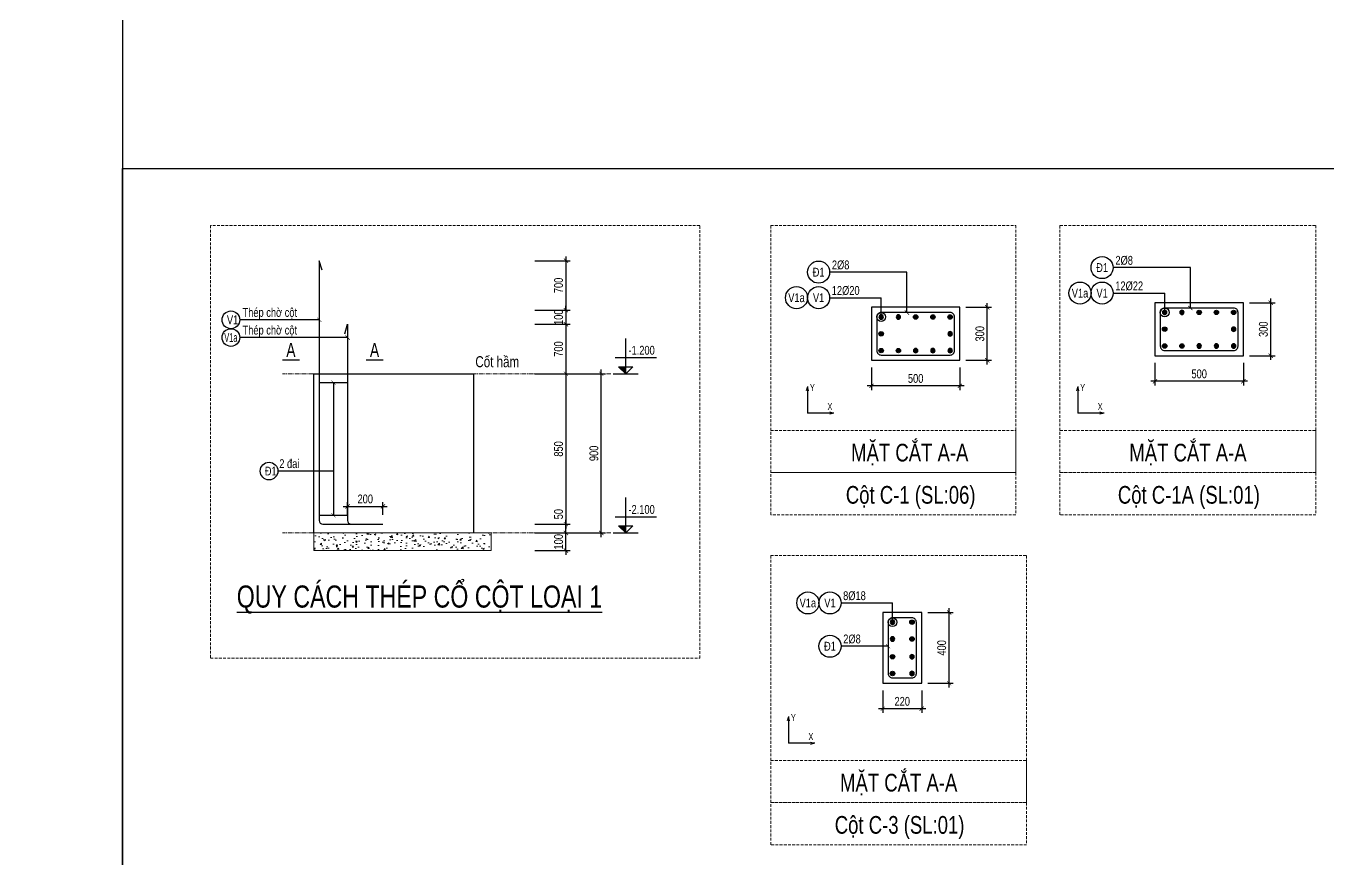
# Model space of a CAD drawing. Extents: x -165145 to 691808, y -202842 to 311040.
# Drawn here: x 238283 to 245645, y 37477 to 42187 of the extents above; entities that cross this region are included whole.
import ezdxf
from ezdxf.enums import TextEntityAlignment as Align

# ---------------------------------------------------------------- set-up
doc = ezdxf.new("R2010")
doc.units = 0
doc.header["$LTSCALE"] = 10
doc.header["$MEASUREMENT"] = 0
doc.linetypes.add('CENTER', pattern=[2, 1.25, -0.25, 0.25, -0.25])
doc.linetypes.add('HIDDEN', pattern=[2.3807, 1.587, -0.7937])
doc.layers.get('0').update_dxf_attribs({"linetype": 'CONTINUOUS'})
doc.layers.get('Defpoints').update_dxf_attribs({"color": 5, "linetype": 'CONTINUOUS'})
for name, color, linetype in [('GE_KC_BORDER', 7, 'CONTINUOUS'), ('GE_KC_CHI', 1, 'CONTINUOUS'), ('GE_KC_SNODE', 6, 'CONTINUOUS'), ('GE_KC_STEEL', 6, 'CONTINUOUS'), ('GE_KC_TEXT_BIG', 4, 'CONTINUOUS'), ('GE_KC_TEXT_TK', 4, 'CONTINUOUS'), ('KCS_CHI', 1, 'CONTINUOUS'), ('KCS_HATCH', 201, 'CONTINUOUS')]:
    doc.layers.add(name, color=color, linetype=linetype)
for name, color, linetype, lineweight in [('GE_KC_DIM', 1, 'CONTINUOUS', 20), ('GE_KC_HATCH', 250, 'CONTINUOUS', 20), ('GE_KC_NETKHUAT', 9, 'HIDDEN', 20), ('GE_KC_NETMANH', 8, 'CONTINUOUS', 20), ('GE_KC_TEXT', 4, 'CONTINUOUS', 20), ('GE_KC_TRUC', 5, 'CENTER', 20)]:
    doc.layers.add(name, color=color, linetype=linetype, lineweight=lineweight)
doc.styles.add('GE_KC-Arial', font='arial.ttf', dxfattribs={"width": 0.75})
doc.styles.add('GE_KC_BIGTEXT', font='arial.ttf', dxfattribs={"width": 0.75})
doc.styles.add('GE_KC_TEXT', font='arial.ttf', dxfattribs={"width": 0.8})
doc.dimstyles.new('GE_KC_DIM20', dxfattribs={"dimscale": 20, "dimtxt": 2.5, "dimasz": 1.2, "dimexe": 1.2, "dimexo": 0, "dimgap": 0.8, "dimtad": 1, "dimdec": 0, "dimzin": 1, "dimdsep": 46, "dimtxsty": 'GE_KC-Arial', "dimblk": 'ARCHTICK', "dimcen": 1.2, "dimdle": 1.2, "dimclrd": 1, "dimclre": 1, "dimclrt": 4, "dimadec": 0, "dimazin": 0, "dimtfac": 1, "dimtdec": 0, "dimtix": 1, "dimtmove": 2, "dimatfit": 3, "dimfxl": 0.15, "dimtvp": 0.833333, "dimtolj": 1, "dimtzin": 0, "dimarcsym": 0})

# ---------------------------------------------------------------- blocks, each defined once
blk = doc.blocks.new('_Open30')
at = {"color": 0, "linetype": 'ByBlock', "lineweight": -2}
for p, q in [((-1, 0.27), (0, 0)), ((0, 0), (-1, -0.27)), ((0, 0), (-1, 0))]:
    blk.add_line(p, q, dxfattribs=at)
blk = doc.blocks.new('TOADO')
at = {"layer": 'GE_KC_BORDER'}
for p in [(0, 150), (150, 0)]:
    blk.add_line(p, (0, 0), dxfattribs=at)
at = {"layer": 'GE_KC_DIM', "xscale": 24, "yscale": 24, "zscale": 24, "rotation": 90}
blk.add_blockref('_Open30', (0, 150), dxfattribs=at)
at = {"layer": 'GE_KC_DIM', "xscale": 24, "yscale": 24, "zscale": 24}
blk.add_blockref('_Open30', (150, 0), dxfattribs=at)
at = {"layer": 'GE_KC_TEXT', "style": 'GE_KC_TEXT', "width": 0.75}
for s, p in [('Y', (14.1, 125)), ('X', (113.3, 17.1))]:
    blk.add_text(s, height=40, dxfattribs=at).set_placement(p)
blk = doc.blocks.new('_ArchTick')
at = {"color": 0, "linetype": 'ByBlock', "const_width": 0.15}
blk.add_lwpolyline([(-0.5, -0.5), (0.5, 0.5)], dxfattribs=at)
blk = doc.blocks.new('*D1129')
at = {"layer": 'Defpoints', "color": 0, "transparency": 16777216}
for p in [(241160.2, 39320.8), (241336.2, 39320.8), (241160.2, 39220.8)]:
    blk.add_point(p, dxfattribs=at)
at = {"layer": 'GE_KC_DIM', "color": 1, "lineweight": -2, "transparency": 16777216}
for p, q in [((241160.2, 39320.8), (241360.2, 39320.8)), ((241336.2, 39320.8), (241336.2, 39344.8)), ((241336.2, 39220.8), (241336.2, 39320.8)), ((241160.2, 39220.8), (241360.2, 39220.8)), ((241336.2, 39220.8), (241336.2, 39196.8))]:
    blk.add_line(p, q, dxfattribs=at)
at = {"layer": 'GE_KC_DIM', "color": 1, "lineweight": -2, "transparency": 16777216, "xscale": 24, "yscale": 24, "zscale": 24}
for p, rotation in [((241336.2, 39320.8), 270), ((241336.2, 39220.8), 90)]:
    blk.add_blockref('_ArchTick', p, dxfattribs=dict(at, rotation=rotation))
at = {"layer": 'GE_KC_DIM', "color": 4, "transparency": 16777216, "insert": (241294.7, 39270.8), "char_height": 50, "attachment_point": 5, "rotation": 90, "style": 'GE_KC-Arial'}
blk.add_mtext('\\A1;100', dxfattribs=at)
blk = doc.blocks.new('COS_CD')
at = {"layer": 'KCS_HATCH'}
blk.add_hatch(color=256, dxfattribs=at).paths.add_polyline_path([(37.5, 50), (87.5, 0), (87.5, 50)])
at = {"layer": 'KCS_CHI'}
for p, q in [((0, 0), (175, 0)), ((37.5, 50), (137.5, 50)), ((87.5, 0), (37.5, 50)), ((87.5, 0), (87.5, 50)), ((87.5, 0), (137.5, 50))]:
    blk.add_line(p, q, dxfattribs=at)
blk = doc.blocks.new('*D1130')
at = {"layer": 'Defpoints', "color": 0, "transparency": 16777216}
for p in [(241160.2, 40220.8), (241160.2, 39370.8), (241336.2, 39370.8)]:
    blk.add_point(p, dxfattribs=at)
at = {"layer": 'GE_KC_CHI', "color": 1, "lineweight": -2, "transparency": 16777216}
for p, q in [((241160.2, 40220.8), (241360.2, 40220.8)), ((241336.2, 40244.8), (241336.2, 39346.8)), ((241160.2, 39370.8), (241360.2, 39370.8))]:
    blk.add_line(p, q, dxfattribs=at)
at = {"layer": 'GE_KC_CHI', "color": 1, "lineweight": -2, "transparency": 16777216, "xscale": 24, "yscale": 24, "zscale": 24}
for p, rotation in [((241336.2, 40220.8), 90), ((241336.2, 39370.8), 270)]:
    blk.add_blockref('_ArchTick', p, dxfattribs=dict(at, rotation=rotation))
at = {"layer": 'GE_KC_CHI', "color": 4, "transparency": 16777216, "insert": (241294.7, 39795.8), "char_height": 50, "attachment_point": 5, "rotation": 90, "style": 'GE_KC-Arial'}
blk.add_mtext('\\A1;850', dxfattribs=at)
blk = doc.blocks.new('*D1073')
at = {"layer": 'Defpoints', "color": 0, "transparency": 16777216}
for p in [(241160.2, 40500.7), (241160.2, 40220.8), (241336.2, 40220.8)]:
    blk.add_point(p, dxfattribs=at)
at = {"layer": 'GE_KC_CHI', "color": 1, "lineweight": -2, "transparency": 16777216}
for p, q in [((241160.2, 40500.7), (241360.2, 40500.7)), ((241336.2, 40524.7), (241336.2, 40196.8)), ((241160.2, 40220.8), (241360.2, 40220.8))]:
    blk.add_line(p, q, dxfattribs=at)
at = {"layer": 'GE_KC_CHI', "color": 1, "lineweight": -2, "transparency": 16777216, "xscale": 24, "yscale": 24, "zscale": 24}
for p, rotation in [((241336.2, 40500.7), 90), ((241336.2, 40220.8), 270)]:
    blk.add_blockref('_ArchTick', p, dxfattribs=dict(at, rotation=rotation))
at = {"layer": 'GE_KC_CHI', "color": 4, "transparency": 16777216, "insert": (241294.7, 40360.7), "char_height": 50, "attachment_point": 5, "rotation": 90, "style": 'GE_KC-Arial'}
blk.add_mtext('\\A1;700', dxfattribs=at)
blk = doc.blocks.new('*D1074')
at = {"layer": 'Defpoints', "color": 0, "transparency": 16777216}
for p in [(241160.2, 40860.3), (241160.2, 40580.5), (241336.2, 40580.5)]:
    blk.add_point(p, dxfattribs=at)
at = {"layer": 'GE_KC_CHI', "color": 1, "lineweight": -2, "transparency": 16777216}
for p, q in [((241160.2, 40860.3), (241360.2, 40860.3)), ((241336.2, 40884.3), (241336.2, 40556.5)), ((241160.2, 40580.5), (241360.2, 40580.5))]:
    blk.add_line(p, q, dxfattribs=at)
at = {"layer": 'GE_KC_CHI', "color": 1, "lineweight": -2, "transparency": 16777216, "xscale": 24, "yscale": 24, "zscale": 24}
for p, rotation in [((241336.2, 40860.3), 90), ((241336.2, 40580.5), 270)]:
    blk.add_blockref('_ArchTick', p, dxfattribs=dict(at, rotation=rotation))
at = {"layer": 'GE_KC_CHI', "color": 4, "transparency": 16777216, "insert": (241294.7, 40720.4), "char_height": 50, "attachment_point": 5, "rotation": 90, "style": 'GE_KC-Arial'}
blk.add_mtext('\\A1;700', dxfattribs=at)
blk = doc.blocks.new('*D1075')
at = {"layer": 'Defpoints', "color": 0, "transparency": 16777216}
for p in [(241160.2, 40580.5), (241160.2, 40500.7), (241336.2, 40500.7)]:
    blk.add_point(p, dxfattribs=at)
at = {"layer": 'GE_KC_CHI', "color": 1, "lineweight": -2, "transparency": 16777216}
for p, q in [((241160.2, 40580.5), (241360.2, 40580.5)), ((241336.2, 40580.5), (241336.2, 40604.5)), ((241336.2, 40580.5), (241336.2, 40500.7)), ((241160.2, 40500.7), (241360.2, 40500.7)), ((241336.2, 40500.7), (241336.2, 40476.7))]:
    blk.add_line(p, q, dxfattribs=at)
at = {"layer": 'GE_KC_CHI', "color": 1, "lineweight": -2, "transparency": 16777216, "xscale": 24, "yscale": 24, "zscale": 24}
for p, rotation in [((241336.2, 40580.5), 270), ((241336.2, 40500.7), 90)]:
    blk.add_blockref('_ArchTick', p, dxfattribs=dict(at, rotation=rotation))
at = {"layer": 'GE_KC_CHI', "color": 4, "transparency": 16777216, "insert": (241294.7, 40540.6), "char_height": 50, "attachment_point": 5, "rotation": 90, "style": 'GE_KC-Arial'}
blk.add_mtext('\\A1;100', dxfattribs=at)
blk = doc.blocks.new('*D1076')
at = {"layer": 'Defpoints', "color": 0, "transparency": 16777216}
for p in [(241160.2, 39370.8), (241160.2, 39320.8), (241336.2, 39370.8)]:
    blk.add_point(p, dxfattribs=at)
at = {"layer": 'GE_KC_CHI', "color": 1, "lineweight": -2, "transparency": 16777216}
for p, q in [((241336.2, 39296.8), (241336.2, 39394.8)), ((241160.2, 39370.8), (241360.2, 39370.8)), ((241160.2, 39320.8), (241360.2, 39320.8))]:
    blk.add_line(p, q, dxfattribs=at)
at = {"layer": 'GE_KC_CHI', "color": 1, "lineweight": -2, "transparency": 16777216, "xscale": 24, "yscale": 24, "zscale": 24}
for p, rotation in [((241336.2, 39370.8), 90), ((241336.2, 39320.8), 270)]:
    blk.add_blockref('_ArchTick', p, dxfattribs=dict(at, rotation=rotation))
at = {"layer": 'GE_KC_CHI', "color": 4, "transparency": 16777216, "insert": (241294.7, 39427.1), "char_height": 50, "attachment_point": 5, "rotation": 90, "style": 'GE_KC-Arial'}
blk.add_mtext('\\A1;50', dxfattribs=at)
blk = doc.blocks.new('*D1077')
at = {"layer": 'Defpoints', "color": 0, "transparency": 16777216}
for p in [(240301.6, 39471.3), (240101.6, 39423.5), (240301.6, 39423.5)]:
    blk.add_point(p, dxfattribs=at)
at = {"layer": 'GE_KC_CHI', "color": 1, "lineweight": -2, "transparency": 16777216}
for p, q in [((240077.6, 39471.3), (240325.6, 39471.3)), ((240101.6, 39423.5), (240101.6, 39495.3)), ((240301.6, 39423.5), (240301.6, 39495.3))]:
    blk.add_line(p, q, dxfattribs=at)
at = {"layer": 'GE_KC_CHI', "color": 1, "lineweight": -2, "transparency": 16777216, "xscale": 24, "yscale": 24, "zscale": 24, "rotation": 180}
blk.add_blockref('_ArchTick', (240101.6, 39471.3), dxfattribs=at)
at = {"layer": 'GE_KC_CHI', "color": 1, "lineweight": -2, "transparency": 16777216, "xscale": 24, "yscale": 24, "zscale": 24}
blk.add_blockref('_ArchTick', (240301.6, 39471.3), dxfattribs=at)
at = {"layer": 'GE_KC_CHI', "color": 4, "transparency": 16777216, "insert": (240201.6, 39512.8), "char_height": 50, "attachment_point": 5, "style": 'GE_KC-Arial'}
blk.add_mtext('\\A1;200', dxfattribs=at)
blk = doc.blocks.new('*D1083')
at = {"layer": 'Defpoints', "color": 0, "transparency": 16777216}
for p in [(241160.2, 40220.8), (241536.2, 40220.8), (241160.2, 39320.8)]:
    blk.add_point(p, dxfattribs=at)
at = {"layer": 'GE_KC_CHI', "color": 1, "lineweight": -2, "transparency": 16777216}
for p, q in [((241160.2, 40220.8), (241560.2, 40220.8)), ((241536.2, 39296.8), (241536.2, 40244.8)), ((241160.2, 39320.8), (241560.2, 39320.8))]:
    blk.add_line(p, q, dxfattribs=at)
at = {"layer": 'GE_KC_CHI', "color": 1, "lineweight": -2, "transparency": 16777216, "xscale": 24, "yscale": 24, "zscale": 24}
for p, rotation in [((241536.2, 40220.8), 90), ((241536.2, 39320.8), 270)]:
    blk.add_blockref('_ArchTick', p, dxfattribs=dict(at, rotation=rotation))
at = {"layer": 'GE_KC_CHI', "color": 4, "transparency": 16777216, "insert": (241494.7, 39770.8), "char_height": 50, "attachment_point": 5, "rotation": 90, "style": 'GE_KC-Arial'}
blk.add_mtext('\\A1;900', dxfattribs=at)
blk = doc.blocks.new('GE_KC_SNODE_ L1')
at = {"layer": 'GE_KC_SNODE'}
blk.add_hatch(color=0, dxfattribs=at).paths.add_polyline_path([(12.5, 0, 1), (-12.5, 0, 1)])
at = {"layer": 'GE_KC_SNODE', "color": 0}
blk.add_circle((0, 0), 12.5, dxfattribs=at)
blk = doc.blocks.new('*D1279')
at = {"layer": 'Defpoints', "color": 0, "transparency": 16777216}
for p in [(243063.9, 40256.3), (243563.9, 40256.3), (243063.9, 40152.7)]:
    blk.add_point(p, dxfattribs=at)
at = {"layer": 'GE_KC_DIM', "color": 1, "lineweight": -2, "transparency": 16777216}
for p, q in [((243063.9, 40256.3), (243063.9, 40128.7)), ((243563.9, 40256.3), (243563.9, 40128.7)), ((243587.9, 40152.7), (243039.9, 40152.7))]:
    blk.add_line(p, q, dxfattribs=at)
at = {"layer": 'GE_KC_DIM', "color": 1, "lineweight": -2, "transparency": 16777216, "xscale": 24, "yscale": 24, "zscale": 24, "rotation": 180}
blk.add_blockref('_ArchTick', (243063.9, 40152.7), dxfattribs=at)
at = {"layer": 'GE_KC_DIM', "color": 1, "lineweight": -2, "transparency": 16777216, "xscale": 24, "yscale": 24, "zscale": 24}
blk.add_blockref('_ArchTick', (243563.9, 40152.7), dxfattribs=at)
at = {"layer": 'GE_KC_DIM', "color": 4, "transparency": 16777216, "insert": (243313.9, 40194.2), "char_height": 50, "attachment_point": 5, "style": 'GE_KC-Arial'}
blk.add_mtext('\\A1;500', dxfattribs=at)
blk = doc.blocks.new('*D1280')
at = {"layer": 'Defpoints', "color": 0, "transparency": 16777216}
for p in [(243598.1, 40596.9), (243718.7, 40596.9), (243598.1, 40296.9)]:
    blk.add_point(p, dxfattribs=at)
at = {"layer": 'GE_KC_DIM', "color": 1, "lineweight": -2, "transparency": 16777216}
for p, q in [((243598.1, 40596.9), (243742.7, 40596.9)), ((243718.7, 40272.9), (243718.7, 40620.9)), ((243598.1, 40296.9), (243742.7, 40296.9))]:
    blk.add_line(p, q, dxfattribs=at)
at = {"layer": 'GE_KC_DIM', "color": 1, "lineweight": -2, "transparency": 16777216, "xscale": 24, "yscale": 24, "zscale": 24}
for p, rotation in [((243718.7, 40596.9), 90), ((243718.7, 40296.9), 270)]:
    blk.add_blockref('_ArchTick', p, dxfattribs=dict(at, rotation=rotation))
at = {"layer": 'GE_KC_DIM', "color": 4, "transparency": 16777216, "insert": (243677.2, 40446.9), "char_height": 50, "attachment_point": 5, "rotation": 90, "style": 'GE_KC-Arial'}
blk.add_mtext('\\A1;300', dxfattribs=at)
blk = doc.blocks.new('*D1281')
at = {"layer": 'Defpoints', "color": 0, "transparency": 16777216}
for p in [(244667.1, 40282.1), (245167.1, 40282.1), (244667.1, 40178.5)]:
    blk.add_point(p, dxfattribs=at)
at = {"layer": 'GE_KC_DIM', "color": 1, "lineweight": -2, "transparency": 16777216}
for p, q in [((244667.1, 40282.1), (244667.1, 40154.5)), ((245167.1, 40282.1), (245167.1, 40154.5)), ((245191.1, 40178.5), (244643.1, 40178.5))]:
    blk.add_line(p, q, dxfattribs=at)
at = {"layer": 'GE_KC_DIM', "color": 1, "lineweight": -2, "transparency": 16777216, "xscale": 24, "yscale": 24, "zscale": 24, "rotation": 180}
blk.add_blockref('_ArchTick', (244667.1, 40178.5), dxfattribs=at)
at = {"layer": 'GE_KC_DIM', "color": 1, "lineweight": -2, "transparency": 16777216, "xscale": 24, "yscale": 24, "zscale": 24}
blk.add_blockref('_ArchTick', (245167.1, 40178.5), dxfattribs=at)
at = {"layer": 'GE_KC_DIM', "color": 4, "transparency": 16777216, "insert": (244917.1, 40220), "char_height": 50, "attachment_point": 5, "style": 'GE_KC-Arial'}
blk.add_mtext('\\A1;500', dxfattribs=at)
blk = doc.blocks.new('*D1282')
at = {"layer": 'Defpoints', "color": 0, "transparency": 16777216}
for p in [(245201.3, 40622.8), (245321.9, 40622.8), (245201.3, 40322.8)]:
    blk.add_point(p, dxfattribs=at)
at = {"layer": 'GE_KC_DIM', "color": 1, "lineweight": -2, "transparency": 16777216}
for p, q in [((245321.9, 40298.8), (245321.9, 40646.8)), ((245201.3, 40622.8), (245345.9, 40622.8)), ((245201.3, 40322.8), (245345.9, 40322.8))]:
    blk.add_line(p, q, dxfattribs=at)
at = {"layer": 'GE_KC_DIM', "color": 1, "lineweight": -2, "transparency": 16777216, "xscale": 24, "yscale": 24, "zscale": 24}
for p, rotation in [((245321.9, 40622.8), 90), ((245321.9, 40322.8), 270)]:
    blk.add_blockref('_ArchTick', p, dxfattribs=dict(at, rotation=rotation))
at = {"layer": 'GE_KC_DIM', "color": 4, "transparency": 16777216, "insert": (245280.3, 40472.8), "char_height": 50, "attachment_point": 5, "rotation": 90, "style": 'GE_KC-Arial'}
blk.add_mtext('\\A1;300', dxfattribs=at)
blk = doc.blocks.new('*D1287')
at = {"layer": 'Defpoints', "color": 0, "transparency": 16777216}
for p in [(243128.1, 38430.4), (243348.1, 38430.4), (243128.1, 38326.8)]:
    blk.add_point(p, dxfattribs=at)
at = {"layer": 'GE_KC_DIM', "color": 1, "lineweight": -2, "transparency": 16777216}
for p, q in [((243128.1, 38430.4), (243128.1, 38302.8)), ((243348.1, 38430.4), (243348.1, 38302.8)), ((243372.1, 38326.8), (243104.1, 38326.8))]:
    blk.add_line(p, q, dxfattribs=at)
at = {"layer": 'GE_KC_DIM', "color": 1, "lineweight": -2, "transparency": 16777216, "xscale": 24, "yscale": 24, "zscale": 24, "rotation": 180}
blk.add_blockref('_ArchTick', (243128.1, 38326.8), dxfattribs=at)
at = {"layer": 'GE_KC_DIM', "color": 1, "lineweight": -2, "transparency": 16777216, "xscale": 24, "yscale": 24, "zscale": 24}
blk.add_blockref('_ArchTick', (243348.1, 38326.8), dxfattribs=at)
at = {"layer": 'GE_KC_DIM', "color": 4, "transparency": 16777216, "insert": (243238.1, 38368.3), "char_height": 50, "attachment_point": 5, "style": 'GE_KC-Arial'}
blk.add_mtext('\\A1;220', dxfattribs=at)
blk = doc.blocks.new('*D1288')
at = {"layer": 'Defpoints', "color": 0, "transparency": 16777216}
for p in [(243382.3, 38871), (243502.9, 38871), (243382.3, 38471)]:
    blk.add_point(p, dxfattribs=at)
at = {"layer": 'GE_KC_DIM', "color": 1, "lineweight": -2, "transparency": 16777216}
for p, q in [((243502.9, 38447), (243502.9, 38895)), ((243382.3, 38871), (243526.9, 38871)), ((243382.3, 38471), (243526.9, 38471))]:
    blk.add_line(p, q, dxfattribs=at)
at = {"layer": 'GE_KC_DIM', "color": 1, "lineweight": -2, "transparency": 16777216, "xscale": 24, "yscale": 24, "zscale": 24}
for p, rotation in [((243502.9, 38871), 90), ((243502.9, 38471), 270)]:
    blk.add_blockref('_ArchTick', p, dxfattribs=dict(at, rotation=rotation))
at = {"layer": 'GE_KC_DIM', "color": 4, "transparency": 16777216, "insert": (243461.3, 38671), "char_height": 50, "attachment_point": 5, "rotation": 90, "style": 'GE_KC-Arial'}
blk.add_mtext('\\A1;400', dxfattribs=at)

msp = doc.modelspace()

# ---------------------------------------------------------------- hatches: boundary and pattern name
at = {"layer": 'GE_KC_HATCH'}
h = msp.add_hatch(dxfattribs=at)
h.set_pattern_fill('AR-CONC', color=256, scale=12.5)
h.set_pattern_definition([(50, (239811.665, 40470.83), (89.6575, -7.844), [9.375, -103.125]), (355, (239811.66, 40470.83), (-17.344, 94.024), [7.5, -82.5]), (100.4514, (239819.14, 40470.18), (72.3136, 86.18), [7.9675, -87.643]), (46.184, (239811.66, 40495.83), (133.405, -20.69), [14.062, -154.688]), (96.636, (239822.78, 40494.11), (116.833, 121.765), [11.951, -131.464]), (351.184, (239811.66, 40495.83), (116.833, 121.765), [11.25, -123.75]), (21, (239824.165, 40489.58), (74.6134, -50.3274), [9.375, -103.125]), (326, (239824.16, 40489.58), (30.4144, 90.644), [7.5, -82.5]), (71.4514, (239830.38, 40485.39), (105.028, 40.3164), [7.9675, -87.6428]), (37.5, (239811.665, 40470.83), (1.52, 41.61173), [0, -81.5, 0, -83.75, 0, -82.8125]), (7.5, (239811.665, 40470.83), (32.8837, 49.3015), [0, -47.75, 0, -79.625, 0, -31.5625]), (327.5, (239783.79, 40470.83), (66.7278, -2.81936), [0, -31.25, 0, -97.5, 0, -129.375]), (317.5, (239771.29, 40470.83), (72.8983, 12.5131), [0, -40.625, 0, -64.75, 0, -91.875])])
h.paths.add_polyline_path([(240913.04844, 39320.83084), (239911.66456, 39320.83084), (239911.66456, 39220.83084), (240913.04844, 39220.83084)])

# ---------------------------------------------------------------- linework, layer by layer
at = {"layer": 'Defpoints'}
for points in [[(212954.62104, 55731.99009), (238829.62104, 55731.99009), (238829.62104, 34206.99009), (212954.62104, 34206.99009)], [(238829.62104, 41381.99009), (247454.62104, 41381.99009), (247454.62104, 34206.99009), (238829.62104, 34206.99009)]]:
    msp.add_lwpolyline(points, close=True, dxfattribs=at)
at = {"layer": 'GE_KC_BORDER'}
for p, q in [((239911.66456, 39320.83084), (239911.66456, 40220.83084)), ((239911.66456, 40220.83084), (239911.66456, 40220.83084)), ((239911.66456, 40220.83084), (239911.66456, 40220.83084)), ((239911.66456, 40220.83084), (240813.04844, 40220.83084)), ((240813.04844, 40220.83084), (240813.04844, 39320.83084))]:
    msp.add_line(p, q, dxfattribs=at)
for points in [[(243063.89966, 40296.93974), (243563.89966, 40296.93974), (243563.89966, 40596.93974), (243063.89966, 40596.93974)], [(244667.07435, 40322.75724), (245167.07435, 40322.75724), (245167.07435, 40622.75724), (244667.07435, 40622.75724)], [(243128.06549, 38471.0065), (243348.06549, 38471.0065), (243348.06549, 38871.0065), (243128.06549, 38871.0065)]]:
    msp.add_lwpolyline(points, close=True, dxfattribs=at)
at = {"layer": 'GE_KC_CHI'}
for p, q in [((242827.65274, 40650.99999), (243118.89966, 40650.99999)), ((243118.89966, 40541.93974), (243118.89966, 40650.99999)), ((244430.82743, 40676.81748), (244722.07435, 40676.81748)), ((244722.07435, 40567.75724), (244722.07435, 40676.81748)), ((239941.66456, 40525.87361, 0), (239491.82036, 40525.87361, 0)), ((240101.66456, 40425.87361, 0), (239491.82036, 40425.87361, 0)), ((241674.2307, 40220.83084), (241674.2307, 40420.83084)), ((241614.2307, 40312.83084), (241849.39387, 40312.83084)), ((240021.66456, 40170.83084), (240021.66456, 39420.83084)), ((240021.66456, 39670.83084, 0), (239707.3298, 39670.83084, 0)), ((241674.2307, 39320.83084), (241674.2307, 39520.83084)), ((241614.2307, 39412.83084), (241849.39387, 39412.83084)), ((242891.81857, 38925.06674), (243183.06549, 38925.06674)), ((243183.06549, 38816.0065), (243183.06549, 38925.06674)), ((243158.06549, 38680.33525), (242892.46313, 38680.33525))]:
    msp.add_line(p, q, dxfattribs=at)
for centre in [(243118.89966, 40541.93974), (244722.07435, 40567.75724), (243183.06549, 38816.0065)]:
    msp.add_circle(centre, 25, dxfattribs=at)
at = {"layer": 'GE_KC_NETKHUAT'}
for points in [[(239326.58639, 38612.89936), (242093.23619, 38612.89936), (242093.23619, 41059.13628), (239326.58639, 41059.13628)], [(242494.20777, 41059.13628), (243879.84614, 41059.13628), (243879.84614, 39662.15131), (242494.20777, 39662.15131)], [(244130.04739, 41059.13628), (245577.46054, 41059.13628), (245577.46054, 39662.15131), (244130.04739, 39662.15131)], [(242494.20777, 39900.84384), (243879.84614, 39900.84384), (243879.84614, 39662.15131), (242494.20777, 39662.15131)], [(244130.04739, 39900.84384), (245577.46054, 39900.84384), (245577.46054, 39662.15131), (244130.04739, 39662.15131)], [(242494.20777, 39662.15131), (243879.84614, 39662.15131), (243879.84614, 39423.45879), (242494.20777, 39423.45879)], [(244130.04739, 39662.15131), (245577.46054, 39662.15131), (245577.46054, 39423.45879), (244130.04739, 39423.45879)], [(242494.20777, 39192.93414), (243941.62092, 39192.93414), (243941.62092, 37795.94918), (242494.20777, 37795.94918)], [(242494.20777, 38034.6417), (243941.62092, 38034.6417), (243941.62092, 37795.94918), (242494.20777, 37795.94918)], [(242494.20777, 37795.94918), (243941.62092, 37795.94918), (243941.62092, 37557.25665), (242494.20777, 37557.25665)]]:
    msp.add_lwpolyline(points, close=True, dxfattribs=at)
at = {"layer": 'GE_KC_NETMANH'}
msp.add_lwpolyline([(239911.66456, 39320.83084), (240913.04844, 39320.83084), (240913.04844, 39220.83084), (239911.66456, 39220.83084)], close=True, dxfattribs=at)
at = {"layer": 'GE_KC_STEEL'}
for p, q in [((239941.66456, 40170.83084), (240101.66456, 40170.83084)), ((239941.66456, 39420.83084), (240101.66456, 39420.83084))]:
    msp.add_line(p, q, dxfattribs=at)
at = {"layer": 'GE_KC_STEEL', "linetype": 'Continuous'}
for points in [[(239957.16265, 40806.69822), (239941.66456, 40860.32943), (239941.66456, 39390.83084, 0.4142135624), (239961.66456, 39370.83084), (240139.66456, 39370.83084)], [(240086.16647, 40447.03249), (240101.66456, 40500.6637), (240101.66456, 39390.83084, 0.4142135624), (240121.66456, 39370.83084), (240301.64254, 39370.83084)]]:
    msp.add_lwpolyline(points, format="xyb", dxfattribs=at)
at = {"layer": 'GE_KC_STEEL'}
for points in [[(243118.89966, 40326.93974), (243508.89966, 40326.93974, 0.4142135624), (243533.89966, 40351.93974), (243533.89966, 40541.93974, 0.4142135624), (243508.89966, 40566.93974), (243118.89966, 40566.93974, 0.4142135624), (243093.89966, 40541.93974), (243093.89966, 40351.93974, 0.4142135624)], [(244722.07435, 40352.75724), (245112.07435, 40352.75724, 0.4142135624), (245137.07435, 40377.75724), (245137.07435, 40567.75724, 0.4142135624), (245112.07435, 40592.75724), (244722.07435, 40592.75724, 0.4142135624), (244697.07435, 40567.75724), (244697.07435, 40377.75724, 0.4142135624)], [(243183.06549, 38501.0065), (243293.06549, 38501.0065, 0.4142135624), (243318.06549, 38526.0065), (243318.06549, 38816.0065, 0.4142135624), (243293.06549, 38841.0065), (243183.06549, 38841.0065, 0.4142135624), (243158.06549, 38816.0065), (243158.06549, 38526.0065, 0.4142135624)]]:
    msp.add_lwpolyline(points, format="xyb", close=True, dxfattribs=at)
at = {"layer": 'GE_KC_TEXT_TK', "color": 1}
for centre, radius in [((244368.32743, 40821.28316), 62.5), ((242765.15274, 40795.46566), 62.5), ((242640.15274, 40650.99999), 62.5), ((242765.15274, 40650.99999), 62.5), ((244243.32743, 40676.81748), 62.5), ((244368.32743, 40676.81748), 62.5), ((239441.82036, 40525.87361, 0), 50), ((239441.82036, 40425.87361, 0), 50), ((239657.3298, 39670.83084, 0), 50), ((242704.31857, 38925.06674), 62.5), ((242829.31857, 38925.06674), 62.5), ((242829.31857, 38680.33525), 62.5)]:
    msp.add_circle(centre, radius, dxfattribs=at)
at = {"layer": 'GE_KC_TRUC', "ltscale": 2}
for p, q in [((241590.15365, 40220.83084), (239733.68061, 40220.83084)), ((241590.15365, 39320.83084), (239733.68061, 39320.83084))]:
    msp.add_line(p, q, dxfattribs=at)

# ---------------------------------------------------------------- block references
at = {"layer": 'GE_KC_BORDER'}
for p in [(242701.84495, 39998.26984), (244230.04739, 39998.26984), (242594.20777, 38132.0677)]:
    msp.add_blockref('TOADO', p, dxfattribs=at)
at = {"layer": 'GE_KC_CHI', "xscale": 0.8, "yscale": 0.8, "zscale": 0.8}
for p in [(241604.2307, 40220.83084), (241604.2307, 39320.83084)]:
    msp.add_blockref('COS_CD', p, dxfattribs=at)
at = {"layer": 'GE_KC_CHI', "xscale": 23.6250000000001, "yscale": 23.6250000000001, "zscale": 23.6250000000001, "rotation": 90}
msp.add_blockref('_ArchTick', (243158.06549, 38680.33525), dxfattribs=at)
at = {"layer": 'GE_KC_DIM', "color": 1, "xscale": 24.00000000000011, "yscale": 24.00000000000011, "zscale": 24.00000000000011, "rotation": 90}
for p in [(239941.66456, 40525.87361, 0), (240101.66456, 40425.87361, 0), (240021.66456, 40170.83084), (240021.66456, 39420.83084)]:
    msp.add_blockref('_ArchTick', p, dxfattribs=at)
at = {"layer": 'GE_KC_SNODE', "xscale": -1}
for p in [(244722.07435, 40567.75724), (244819.57435, 40567.75724), (243118.89966, 40541.93974), (243216.39966, 40541.93974), (243183.06549, 38816.0065), (243183.06549, 38721.0065)]:
    msp.add_blockref('GE_KC_SNODE_ L1', p, dxfattribs=at)
at = {"layer": 'GE_KC_SNODE'}
for p in [(244917.07435, 40567.75724), (245014.57435, 40567.75724), (245112.07435, 40567.75724), (243313.89966, 40541.93974), (243411.39966, 40541.93974), (243508.89966, 40541.93974), (243293.06549, 38816.0065), (243293.06549, 38721.0065)]:
    msp.add_blockref('GE_KC_SNODE_ L1', p, dxfattribs=at)
at = {"layer": 'GE_KC_SNODE', "rotation": 180}
for p in [(243118.89966, 40446.93974), (244722.07435, 40472.75724), (243118.89966, 40351.93974), (243216.39966, 40351.93974), (244722.07435, 40377.75724), (244819.57435, 40377.75724), (243183.06549, 38621.0065), (243183.06549, 38526.0065)]:
    msp.add_blockref('GE_KC_SNODE_ L1', p, dxfattribs=at)
at = {"layer": 'GE_KC_SNODE', "xscale": -1, "rotation": 180}
for p in [(243508.89966, 40446.93974), (245112.07435, 40472.75724), (243313.89966, 40351.93974), (243411.39966, 40351.93974), (243508.89966, 40351.93974), (244917.07435, 40377.75724), (245014.57435, 40377.75724), (245112.07435, 40377.75724), (243293.06549, 38621.0065), (243293.06549, 38526.0065)]:
    msp.add_blockref('GE_KC_SNODE_ L1', p, dxfattribs=at)

# ---------------------------------------------------------------- texts
at = {"layer": 'GE_KC_TEXT', "style": 'GE_KC_TEXT', "width": 0.75}
for s, height, p in [('2%%C8', 50, (242840.2973, 40811.46566)), ('2%%C8', 50, (244443.47199, 40837.28316)), ('12%%C20', 50, (242839.65274, 40666.99999)), ('12%%C22', 50, (244442.82743, 40692.81748)), ('-1.200', 50, (241690.07687, 40328.83084)), ('Cốt hầm', 62.5, (240824.35227, 40257.8337)), ('-2.100', 50, (241690.07687, 39428.83084)), ('8%%C18', 50, (242903.81857, 38941.06674)), ('2%%C8', 50, (242904.46313, 38696.33525))]:
    msp.add_text(s, height=height, dxfattribs=at).set_placement(p)
for s, p in [('Thép chờ cột', (239815.89895, 40542.70374, 0)), ('Thép chờ cột', (239815.89895, 40442.70374, 0)), ('2 đai', (239829.14714, 39687.66097, 0))]:
    msp.add_text(s, height=50, dxfattribs=at).set_placement(p, align=Align.RIGHT)
at = {"layer": 'GE_KC_TEXT_BIG'}
for s, height, style, width, p in [('%%U A ', 80, 'GE_KC_BIGTEXT', 0.7, (239781.23901, 40315.45099)), ('%%U A ', 80, 'GE_KC_BIGTEXT', 0.7, (240254.18389, 40315.45099)), ('MẶT CẮT A-A', 100, 'GE_KC_TEXT', 0.75, (243280.59406, 39725.01706)), ('MẶT CẮT A-A', 100, 'GE_KC_TEXT', 0.75, (244853.75397, 39725.01706)), ('Cột C-1 (SL:06) ', 100, 'GE_KC_TEXT', 0.75, (243300.38606, 39486.32454)), ('Cột C-1A (SL:01) ', 100, 'GE_KC_TEXT', 0.75, (244873.54596, 39486.32454)), ('%%UQUY CÁCH THÉP CỔ CỘT LOẠI 1', 125, 'GE_KC_BIGTEXT', 0.75, (240508.16456, 38898.82728)), ('MẶT CẮT A-A', 100, 'GE_KC_TEXT', 0.75, (243217.91434, 37858.81493)), ('Cột C-3 (SL:01) ', 100, 'GE_KC_TEXT', 0.75, (243237.70634, 37620.1224))]:
    msp.add_text(s, height=height, dxfattribs=dict(at, style=style, width=width)).set_placement(p, align=Align.CENTER)
at = {"layer": 'GE_KC_TEXT_TK', "style": 'GE_KC_TEXT'}
for s, width, p in [('Đ1', 0.75, (242765.15274, 40795.46566)), ('Đ1', 0.75, (244368.32743, 40821.28316)), ('V1a', 0.75, (242640.15274, 40650.99999)), ('V1', 0.75, (242765.15274, 40650.99999)), ('V1a', 0.75, (244243.32743, 40676.81748)), ('V1', 0.75, (244368.32743, 40676.81748)), ('V1', 0.75, (239451.43837, 40525.87361, 0)), ('V1a', 0.6, (239441.74419, 40425.87361, 0)), ('Đ1', 0.75, (239666.94781, 39670.83084, 0)), ('V1a', 0.75, (242704.31857, 38925.06674)), ('V1', 0.75, (242829.31857, 38925.06674)), ('Đ1', 0.75, (242829.31857, 38680.33525))]:
    msp.add_text(s, height=50, dxfattribs=dict(at, width=width)).set_placement(p, align=Align.MIDDLE_CENTER)

# ---------------------------------------------------------------- dimensions: what is measured, and where the dimension line sits
at = {"layer": 'GE_KC_CHI'}
for base, p1, p2, text, picture, middle in [((241336.2307, 40580.49657), (241160.16456, 40860.32943), (241160.16456, 40580.49657), '700', '*D1074', (241294.70205, 40720.413)), ((241336.2307, 40500.6637), (241160.16456, 40580.49657), (241160.16456, 40500.6637), '100', '*D1075', (241294.70205, 40540.58014)), ((241336.2307, 40220.83084), (241160.16456, 40500.6637), (241160.16456, 40220.83084), '700', '*D1073', (241294.70205, 40360.74727))]:
    dim = msp.add_linear_dim(base=base, p1=p1, p2=p2, angle=90, text=text, dimstyle='GE_KC_DIM20', dxfattribs=at)
    dim.commit()
    dim.dimension.update_dxf_attribs({"geometry": picture, "text_midpoint": middle})
for base, p1, p2, picture, middle in [((241336.2307, 39370.83084), (241160.16456, 40220.83084), (241160.16456, 39370.83084), '*D1130', (241294.70205, 39795.83084)), ((241536.2307, 40220.83084), (241160.16456, 39320.83084), (241160.16456, 40220.83084), '*D1083', (241494.70205, 39770.83084))]:
    dim = msp.add_linear_dim(base=base, p1=p1, p2=p2, angle=90, dimstyle='GE_KC_DIM20', dxfattribs=at)
    dim.commit()
    dim.dimension.update_dxf_attribs({"geometry": picture, "text_midpoint": middle})
dim = msp.add_linear_dim(base=(240301.64254, 39471.26646), p1=(240101.64254, 39423.48068), p2=(240301.64254, 39423.48068), dimstyle='GE_KC_DIM20', dxfattribs=at)
dim.commit()
dim.dimension.update_dxf_attribs({"geometry": '*D1077', "text_midpoint": (240201.64254, 39512.79511)})
dim = msp.add_linear_dim(base=(241336.2307, 39370.83084), p1=(241160.16456, 39320.83084), p2=(241160.16456, 39370.83084), angle=90, dimstyle='GE_KC_DIM20', dxfattribs=at)
dim.commit()
dim.dimension.update_dxf_attribs({"geometry": '*D1076', "text_midpoint": (241294.70205, 39427.07214), "dimtype": 160})
at = {"layer": 'GE_KC_DIM'}
for base, p1, p2, picture, middle in [((245321.88121, 40622.75724), (245201.30264, 40322.75724), (245201.30264, 40622.75724), '*D1282', (245280.33551, 40472.75724)), ((243718.70652, 40596.93974), (243598.12795, 40296.93974), (243598.12795, 40596.93974), '*D1280', (243677.16082, 40446.93974)), ((241336.2307, 39320.83084), (241160.16456, 39220.83084), (241160.16456, 39320.83084), '*D1129', (241294.70205, 39270.83084)), ((243502.87235, 38871.0065), (243382.29378, 38471.0065), (243382.29378, 38871.0065), '*D1288', (243461.3437, 38671.0065))]:
    dim = msp.add_linear_dim(base=base, p1=p1, p2=p2, angle=90, dimstyle='GE_KC_DIM20', dxfattribs=at)
    dim.commit()
    dim.dimension.update_dxf_attribs({"geometry": picture, "text_midpoint": middle})
for base, p1, p2, picture, middle in [((244667.07435, 40178.51219), (245167.07435, 40282.10523), (244667.07435, 40282.10523), '*D1281', (244917.07435, 40220.04084)), ((243063.89966, 40152.69469), (243563.89966, 40256.28773), (243063.89966, 40256.28773), '*D1279', (243313.89966, 40194.22334)), ((243128.06549, 38326.76145), (243348.06549, 38430.35449), (243128.06549, 38430.35449), '*D1287', (243238.06549, 38368.2901))]:
    dim = msp.add_linear_dim(base=base, p1=p1, p2=p2, dimstyle='GE_KC_DIM20', dxfattribs=at)
    dim.commit()
    dim.dimension.update_dxf_attribs({"geometry": picture, "text_midpoint": middle})

# ---------------------------------------------------------------- leaders
for points in [[(243264.36453, 40566.93974), (243264.36453, 40795.46566), (242828.2973, 40795.46566)], [(244867.53922, 40592.75724), (244867.53922, 40821.28316), (244431.47199, 40821.28316)]]:
    msp.add_leader(points, dimstyle='GE_KC_DIM20', override={"dimldrblk": 'ArchTick'}, dxfattribs=at)

doc.saveas('drawing.dxf')
